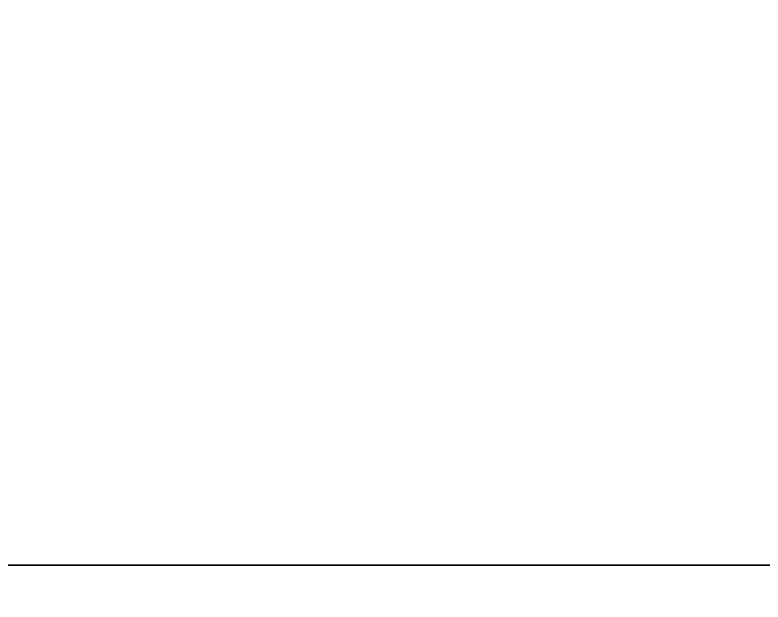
# Model space of a CAD drawing. Extents: x 0 to 3022, y -4615 to 0.
# Drawn here: x 610.82 to 631.19, y -2966.41 to -2950.42 of the extents above; entities that cross this region are included whole.
import ezdxf

# ---------------------------------------------------------------- set-up
doc = ezdxf.new("R2010")
doc.units = 0
for name, color, linetype in [('LAYER0', 7, 'CONTINUOUS'), ('LAYER1', 7, 'CONTINUOUS'), ('LAYER47', 253, 'CONTINUOUS'), ('LAYER486', 253, 'CONTINUOUS'), ('LAYER558', 253, 'CONTINUOUS'), ('LAYER6', 7, 'CONTINUOUS'), ('LAYER702', 253, 'CONTINUOUS')]:
    doc.layers.add(name, color=color, linetype=linetype)

msp = doc.modelspace()

# ---------------------------------------------------------------- linework, layer by layer
at = {"layer": 'LAYER0', "invisible_edges": 1}
for points in [[(2992, 0), (0, -4167.22), (0, 0), (2992, 0)], [(2992, -4162.78, 5), (0, 0, 5), (0, -4167.22, 5), (2992, -4162.78, 5)], [(0, 0, 5), (2992, -4162.78, 5), (2992, 0, 5), (0, 0, 5)], [(0, -4167.22), (2992, 0), (2992, -4162.78), (0, -4167.22)]]:
    msp.add_3dface(points, dxfattribs=at)
at = {"layer": 'LAYER47', "invisible_edges": 1}
for points in [[(230, -2965.406, 1823), (700, -285.4058, 1823), (230, -285.4058, 1823), (230, -2965.406, 1823)], [(700, -285.4058, 1823), (230, -2965.406, 1823), (700, -2965.406, 1823), (700, -285.4058, 1823)], [(700, -2965.406, 1805), (230, -285.4058, 1805), (700, -285.4058, 1805), (700, -2965.406, 1805)], [(230, -285.4058, 1805), (700, -2965.406, 1805), (230, -2965.406, 1805), (230, -285.4058, 1805)], [(230, -2965.406, 1823), (700, -2965.406, 1805), (700, -2965.406, 1823), (230, -2965.406, 1823)], [(700, -2965.406, 1805), (230, -2965.406, 1823), (230, -2965.406, 1805), (700, -2965.406, 1805)]]:
    msp.add_3dface(points, dxfattribs=at)
at = {"layer": 'LAYER486', "invisible_edges": 1}
for points in [[(266.0001, -2965.406, 155), (698.0001, -2947.406, 155), (698.0001, -2965.406, 155), (266.0001, -2965.406, 155)], [(698.0001, -2947.406, 155), (266.0001, -2965.406, 155), (266.0001, -2947.406, 155), (698.0001, -2947.406, 155)], [(266.0001, -2947.406, 505), (698.0001, -2965.406, 505), (698.0001, -2947.406, 505), (266.0001, -2947.406, 505)], [(698.0001, -2965.406, 505), (266.0001, -2947.406, 505), (266.0001, -2965.406, 505), (698.0001, -2965.406, 505)], [(698.0001, -2965.406, 505), (266.0001, -2965.406, 155), (698.0001, -2965.406, 155), (698.0001, -2965.406, 505)], [(266.0001, -2965.406, 155), (698.0001, -2965.406, 505), (266.0001, -2965.406, 505), (266.0001, -2965.406, 155)]]:
    msp.add_3dface(points, dxfattribs=at)
at = {"layer": 'LAYER558', "invisible_edges": 1}
for points in [[(266.0002, -2465.406, 505), (720.0002, -2965.406, 505), (266.0002, -2965.406, 505), (266.0002, -2465.406, 505)], [(720.0002, -2965.406, 505), (266.0002, -2465.406, 505), (720.0002, -2465.406, 505), (720.0002, -2965.406, 505)], [(720.0002, -2465.406, 523), (266.0002, -2965.406, 523), (720.0002, -2965.406, 523), (720.0002, -2465.406, 523)], [(266.0002, -2965.406, 523), (720.0002, -2465.406, 523), (266.0002, -2465.406, 523), (266.0002, -2965.406, 523)], [(266.0002, -2965.406, 523), (720.0002, -2965.406, 505), (720.0002, -2965.406, 523), (266.0002, -2965.406, 523)], [(720.0002, -2965.406, 505), (266.0002, -2965.406, 523), (266.0002, -2965.406, 505), (720.0002, -2965.406, 505)]]:
    msp.add_3dface(points, dxfattribs=at)
at = {"layer": 'LAYER6', "invisible_edges": 1}
for points in [[(230, -2965.406, 1825), (700, -2947.406, 1825), (700, -2965.406, 1825), (230, -2965.406, 1825)], [(700, -2947.406, 1825), (230, -2965.406, 1825), (230, -2947.406, 1825), (700, -2947.406, 1825)], [(230, -2947.406, 2555), (700, -2965.406, 2555), (700, -2947.406, 2555), (230, -2947.406, 2555)], [(700, -2965.406, 2555), (230, -2947.406, 2555), (230, -2965.406, 2555), (700, -2965.406, 2555)], [(700, -2965.406, 2555), (230, -2965.406, 1825), (700, -2965.406, 1825), (700, -2965.406, 2555)], [(230, -2965.406, 1825), (700, -2965.406, 2555), (230, -2965.406, 2555), (230, -2965.406, 1825)]]:
    msp.add_3dface(points, dxfattribs=at)
at = {"layer": 'LAYER702', "invisible_edges": 1}
for points in [[(230, -2983.406, 5), (700, -2965.406, 5), (700, -2983.406, 5), (230, -2983.406, 5)], [(700, -2965.406, 5), (230, -2983.406, 5), (230, -2965.406, 5), (700, -2965.406, 5)], [(230, -2965.406, 2555), (700, -2983.406, 2555), (700, -2965.406, 2555), (230, -2965.406, 2555)], [(700, -2983.406, 2555), (230, -2965.406, 2555), (230, -2983.406, 2555), (700, -2983.406, 2555)], [(700, -2965.406, 5), (230, -2965.406, 2555), (700, -2965.406, 2555), (700, -2965.406, 5)], [(230, -2965.406, 2555), (700, -2965.406, 5), (230, -2965.406, 5), (230, -2965.406, 2555)]]:
    msp.add_3dface(points, dxfattribs=at)

# ---------------------------------------------------------------- meshes
at = {"layer": 'LAYER1'}
mesh = msp.add_polymesh((5, 2), dxfattribs=at)
for k, corner in enumerate([(2842, -150, 2611), (150, -150, 2611), (2842, -4013, 2611), (2842, -150, 2611), (150, -4017, 2611), (2842, -4013, 2611), (150, -150, 2611), (150, -4017, 2611), (0, 0, 2611), (0, -4167.223, 2611)]):
    mesh.set_mesh_vertex(divmod(k, 2), corner)

doc.saveas('drawing.dxf')
